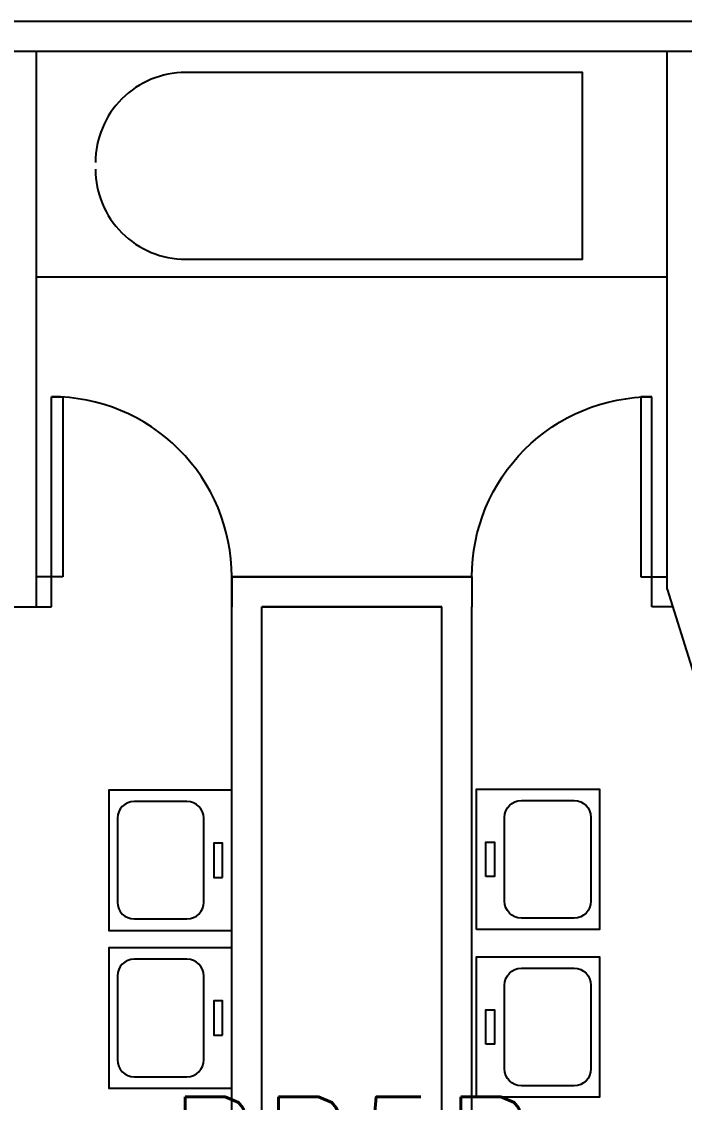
# Model space of a CAD drawing. Header units: inches. Extents: x -460 to 10305, y -938 to 5356.
# Drawn here: x 9893.4 to 9981.7, y 491.2 to 635.3 of the extents above; entities that cross this region are included whole.
import ezdxf
from ezdxf.enums import TextEntityAlignment as Align

# ---------------------------------------------------------------- set-up
doc = ezdxf.new("R2010")
doc.units = ezdxf.units.IN
doc.header["$MEASUREMENT"] = 0
doc.set_wipeout_variables(frame=1)
for name, color, linetype in [('01-0263-05-DWG-BFP-ARCH$0$SP-DOORS', 5, 'Continuous'), ('01-0263-05-DWG-BFP-ARCH$0$SP-FIXT', 35, 'Continuous'), ('01-0263-05-DWG-BFP-ARCH$0$SP-RMNO', 7, 'Continuous'), ('01-0263-05-DWG-BFP-ARCH$0$SP-ROOM', 7, 'Continuous'), ('01-0263-05-DWG-BFP-ARCH$0$SP-WALL', 7, 'Continuous')]:
    doc.layers.add(name, color=color, linetype=linetype)
doc.layers.get('01-0263-05-DWG-BFP-ARCH$0$SP-ROOM').off()
doc.styles.add('01-0263-05-DWG-BFP-ARCH$0$ROMANS', font='ROMANS.shx', dxfattribs={"width": 0.9})

# ---------------------------------------------------------------- blocks, each defined once
blk = doc.blocks.new('01-0263-05-DWG-BFP-ARCH$0$S')
for p, q in [((21.33, 20.6, 36), (7.01, 20.6, 36)), ((4.13, 17.72, 36), (4.13, 8.71, 36)), ((24.21, 8.71, 36), (24.21, 17.72, 36)), ((7.01, 5.83, 36), (21.33, 5.83, 36))]:
    blk.add_line(p, q)
at = {"elevation": 36}
for points in [[(2.17, 1.07), (26.17, 1.07), (26.17, 22.07), (2.17, 22.07)], [(11.23, 2.65), (17.11, 2.65), (17.11, 4.11), (11.23, 4.11)]]:
    blk.add_lwpolyline(points, close=True, dxfattribs=at)
for centre, start, end in [((7.01, 17.72, 36), 90, 180), ((21.33, 17.72, 36), 0, 90), ((7.01, 8.71, 36), 180, 270), ((21.33, 8.71, 36), 270, 0)]:
    blk.add_arc(centre, 2.88, start, end)
blk = doc.blocks.new('01-0263-05-DWG-BFP-ARCH$0$DOR01')
at = {"color": 0}
for p, q in [((1, 1), (0, 1)), ((0, 1), (0, 0)), ((1, 0), (1, 1)), ((0, 0), (1, 0))]:
    blk.add_line(p, q, dxfattribs=at)
blk = doc.blocks.new('01-0263-05-DWG-BFP-ARCH$0$DOR00')
at = {"color": 0}
for p, q in [((0, 1), (0, 0)), ((1, 0), (1, 1))]:
    blk.add_line(p, q, dxfattribs=at)
blk = doc.blocks.new('01-0263-05-DWG-BFP-ARCH$0$FMGRM1')
at = {"style": '01-0263-05-DWG-BFP-ARCH$0$ROMANS', "width": 0.9}
for tag, p in [('RMAREA', (0, -0.2836)), ('DATA1', (0, -0.443)), ('DATA2', (0, -0.6024)), ('DATA3', (0, -0.7618)), ('DATA4', (0, -0.9213)), ('DATA5', (0, -1.0807))]:
    blk.add_attdef(tag, text='', height=0.1172, dxfattribs=at).set_placement(p, align=Align.CENTER)
at = {"linetype": 'Continuous'}
blk.add_wipeout([(-0.375, -0.125), (0.375, -0.125), (0.375, 0.125), (-0.375, 0.125)], dxfattribs=at)
at = {"layer": '01-0263-05-DWG-BFP-ARCH$0$SP-RMNO', "style": '01-0263-05-DWG-BFP-ARCH$0$ROMANS', "width": 0.9}
blk.add_attdef('RMNUMB', text='', height=0.16, dxfattribs=at).set_placement((0, 0), align=Align.MIDDLE)
blk = doc.blocks.new('01-0263-05-DWG-BFP-ARCH', base_point=(1295.15, 1353.42))
at = {"layer": '01-0263-05-DWG-BFP-ARCH$0$SP-DOORS'}
for points in [[(3405.16, 1911.43, 0.414214), (3381.16, 1935.43, 0.414214)], [(3437.16, 1911.43, -0.414214), (3461.16, 1935.43, -0.414214)]]:
    blk.add_lwpolyline(points, format="xyb", dxfattribs=at)
at = {"layer": '01-0263-05-DWG-BFP-ARCH$0$SP-FIXT'}
blk.add_line((3379.16, 1951.43), (3463.16, 1951.43), dxfattribs=at)
blk.add_lwpolyline([(3387.01, 1965.75, 0.414214), (3399.01, 1953.75), (3451.92, 1953.75), (3451.92, 1978.65), (3399.01, 1978.65, 0.414214), (3387.01, 1966.65)], format="xyb", dxfattribs=at)
at = {"layer": '01-0263-05-DWG-BFP-ARCH$0$SP-WALL'}
for p, q in [((3535.16, 1985.43), (3307.16, 1985.43)), ((3535.16, 1981.43), (3307.16, 1981.43)), ((3379.16, 1907.43), (3379.16, 1981.43)), ((3463.16, 1909.77), (3463.16, 1981.43)), ((3381.16, 1911.43), (3379.16, 1911.43)), ((3405.16, 1687.43), (3405.16, 1911.43)), ((3437.16, 1911.43), (3405.16, 1911.43)), ((3405.16, 1911.43), (3437.16, 1911.43)), ((3461.16, 1911.43), (3463.16, 1911.43)), ((3461.16, 1911.43), (3463.16, 1911.43)), ((3375.16, 1907.43), (3379.16, 1907.43)), ((3379.16, 1907.43), (3381.16, 1907.43)), ((3409.16, 1687.43), (3409.16, 1907.43)), ((3409.16, 1907.43), (3433.16, 1907.43)), ((3433.16, 1907.43), (3409.16, 1907.43)), ((3433.16, 1687.43), (3433.16, 1907.43)), ((3437.16, 1687.43), (3437.16, 1907.43)), ((3463.89, 1907.43), (3461.16, 1907.43))]:
    blk.add_line(p, q, dxfattribs=at)
blk.add_lwpolyline([(3463.16, 1909.77), (3476.06, 1868.67), (3476.06, 1847.76)], dxfattribs=at)
at = {"layer": '01-0263-05-DWG-BFP-ARCH$0$SP-DOORS', "yscale": 1.5, "zscale": 24}
for p, xscale, rotation in [((3381.16, 1911.43), -24, 270), ((3461.16, 1911.43), 24, 90)]:
    blk.add_blockref('01-0263-05-DWG-BFP-ARCH$0$DOR01', p, dxfattribs=dict(at, xscale=xscale, rotation=rotation))
at = {"layer": '01-0263-05-DWG-BFP-ARCH$0$SP-FIXT', "yscale": 0.78, "zscale": 0.78}
for p, xscale, rotation in [((3405.99, 1862.6, -28.08), 0.78, 90), ((3436.96, 1862.73, 7.92), -0.78, 270), ((3405.99, 1841.58, -28.08), 0.78, 90), ((3436.96, 1840.37, 7.92), -0.78, 270)]:
    blk.add_blockref('01-0263-05-DWG-BFP-ARCH$0$S', p, dxfattribs=dict(at, xscale=xscale, rotation=rotation))
at = {"layer": '01-0263-05-DWG-BFP-ARCH$0$SP-WALL', "yscale": -4, "zscale": 24}
for p, xscale in [((3381.16, 1911.43), 24), ((3461.16, 1911.43), -24)]:
    blk.add_blockref('01-0263-05-DWG-BFP-ARCH$0$DOR00', p, dxfattribs=dict(at, xscale=xscale))
at = {"layer": '01-0263-05-DWG-BFP-ARCH$0$SP-ROOM'}
ref = blk.add_blockref('01-0263-05-DWG-BFP-ARCH$0$FMGRM1', (3421.16, 1834.43), dxfattribs=dict(at, xscale=96, yscale=96, zscale=96))
ref.add_attrib('RMNUMB', 'RR5B', dxfattribs={"layer": '01-0263-05-DWG-BFP-ARCH$0$SP-RMNO', "height": 15.36, "style": '01-0263-05-DWG-BFP-ARCH$0$ROMANS', "width": 0.9}).set_placement((3421.16, 1834.43), align=Align.MIDDLE)

msp = doc.modelspace()

# ---------------------------------------------------------------- block references
msp.add_blockref('01-0263-05-DWG-BFP-ARCH', (7811.39, 3.26))

doc.saveas('drawing.dxf')
